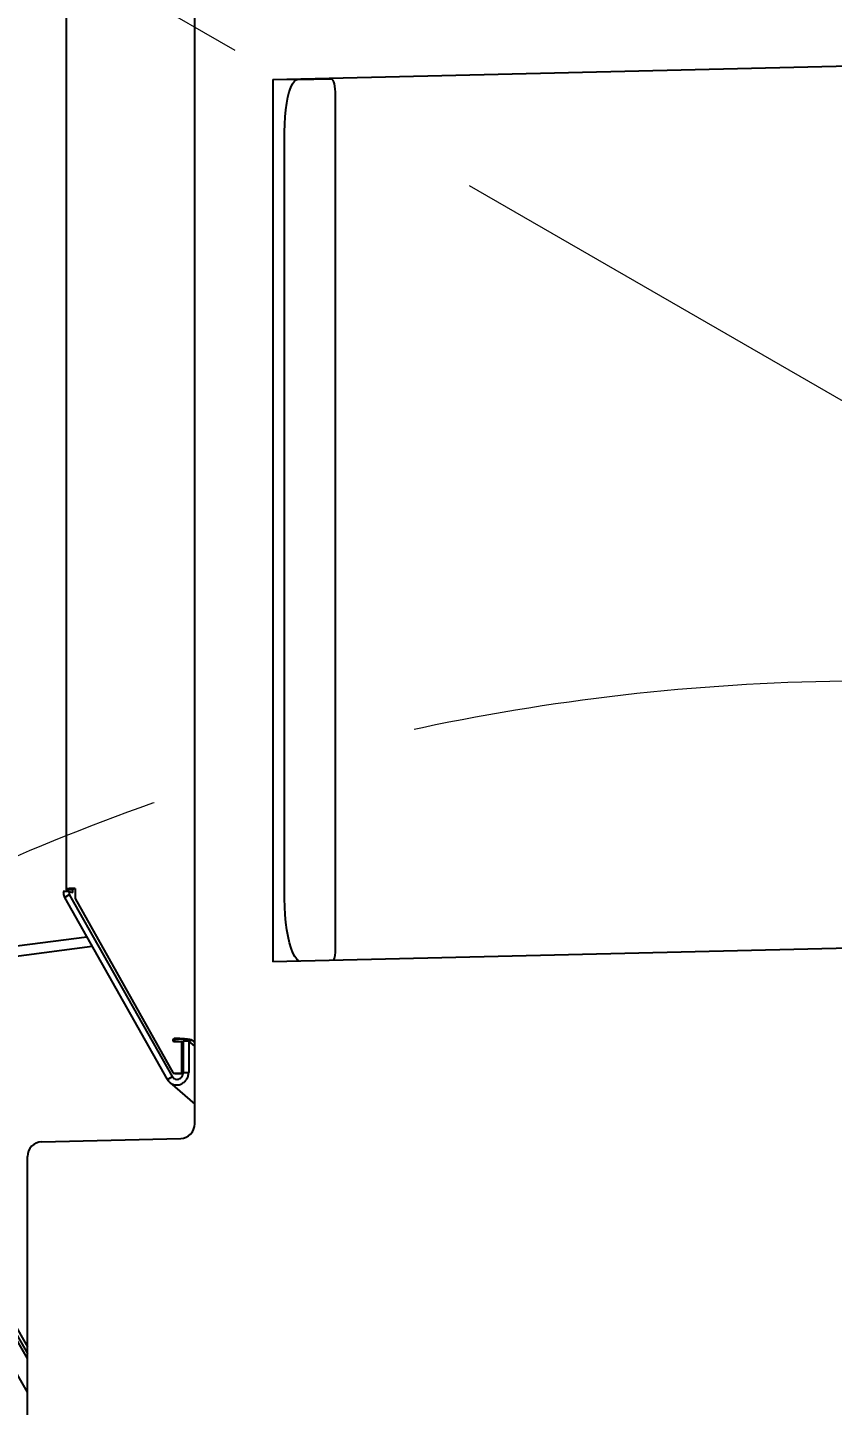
# Model space of a CAD drawing. Header units: inches. Extents: x -347369 to -260369, y 119522 to 149869.
# Drawn here: x -322776.3 to -322497.2, y 139498.3 to 139976.2 of the extents above; entities that cross this region are included whole.
import ezdxf

# ---------------------------------------------------------------- set-up
doc = ezdxf.new("R2010")
doc.units = ezdxf.units.IN
doc.header["$LTSCALE"] = 300
doc.linetypes.add('NASCOSTA', pattern=[0.375, 0.25, -0.125])
doc.layers.add('MACCHINA', color=40, linetype='Continuous')
doc.layers.add('QUOTE', color=7, linetype='Continuous')
doc.styles.get("Standard").update_dxf_attribs({"font": 'romans.shx'})
doc.dimstyles.new('sc1a100', dxfattribs={"dimscale": 100, "dimtxt": 3, "dimasz": 3, "dimexe": 0, "dimexo": 0, "dimgap": 1, "dimtad": 1, "dimzin": 12, "dimdsep": 46, "dimtxsty": 'Standard', "dimblk": 'CLOSEDBLANK', "dimcen": 1, "dimclrd": 253, "dimclre": 253, "dimclrt": 2, "dimadec": 0, "dimazin": 3, "dimtfac": 1, "dimtmove": 0, "dimatfit": 1, "dimldrblk": 'CLOSEDBLANK', "dimfxl": 1, "dimtolj": 1, "dimtzin": 0, "dimarcsym": 0})
doc.dimstyles.new('sc1a100_pollici', dxfattribs={"dimscale": 100, "dimtxt": 3, "dimasz": 3, "dimexe": 0, "dimexo": 0, "dimgap": 1, "dimtad": 1, "dimzin": 12, "dimdsep": 46, "dimtxsty": 'Standard', "dimblk": 'CLOSEDBLANK', "dimcen": 1, "dimclrd": 253, "dimclre": 253, "dimclrt": 2, "dimadec": 0, "dimazin": 3, "dimtfac": 1, "dimtmove": 0, "dimatfit": 1, "dimldrblk": 'CLOSEDBLANK', "dimfxl": 1, "dimtolj": 1, "dimtzin": 0, "dimarcsym": 0})

# ---------------------------------------------------------------- blocks, each defined once
blk = doc.blocks.new('_ClosedBlank')
at = {"color": 0, "linetype": 'ByBlock', "lineweight": -2}
for p, q in [((-1, 0.1667), (0, 0)), ((-1, 0.1667), (-1, -0.1667)), ((0, 0), (-1, -0.1667))]:
    blk.add_line(p, q, dxfattribs=at)
blk = doc.blocks.new('*D16')
at = {"layer": 'Defpoints', "color": 0, "transparency": 16777216}
for p in [(-307383.62, 144199.66), (-325383.62, 140999.66), (-307383.62, 139125.63)]:
    blk.add_point(p, dxfattribs=at)
at = {"layer": 'QUOTE', "color": 253, "lineweight": -2, "transparency": 16777216}
for p, q in [((-325383.62, 140999.66), (-325383.62, 144199.66)), ((-325083.62, 144199.66), (-307683.62, 144199.66)), ((-307383.62, 139125.63), (-307383.62, 144199.66))]:
    blk.add_line(p, q, dxfattribs=at)
at = {"layer": 'QUOTE', "color": 253, "lineweight": -2, "transparency": 16777216, "xscale": 300, "yscale": 300, "zscale": 300, "rotation": 180}
blk.add_blockref('_ClosedBlank', (-325383.62, 144199.66), dxfattribs=at)
at = {"layer": 'QUOTE', "color": 253, "lineweight": -2, "transparency": 16777216, "xscale": 300, "yscale": 300, "zscale": 300}
blk.add_blockref('_ClosedBlank', (-307383.62, 144199.66), dxfattribs=at)
at = {"layer": 'QUOTE', "color": 2, "transparency": 16777216, "char_height": 300, "attachment_point": 5}
for s, insert in [('\\A1;18000', (-316383.62, 144449.66)), ('\\A1;[59\'-0 11/16"]', (-316383.62, 143871.08))]:
    blk.add_mtext(s, dxfattribs=dict(at, insert=insert))
blk = doc.blocks.new('*D28')
at = {"layer": 'Defpoints', "color": 0, "transparency": 16777216}
for p in [(-322483.62, 140399.66), (-321493.68, 139989.61), (-324251.39, 137231.89), (-323921.75, 136508.74), (-322483.62, 136499.66)]:
    blk.add_point(p, dxfattribs=at)
at = {"layer": 'QUOTE', "color": 253, "lineweight": -2, "transparency": 16777216}
for p, q in [((-324251.39, 137231.89), (-324517.44, 136965.84)), ((-322483.62, 136499.66), (-322483.62, 136123.4))]:
    blk.add_line(p, q, dxfattribs=at)
blk.add_arc((-322483.62, 138999.66), 2876.26, 230.97879, 264.02121, dxfattribs=at)
at = {"layer": 'QUOTE', "color": 253, "lineweight": -2, "transparency": 16777216, "xscale": 300, "yscale": 300, "zscale": 300}
for p, rotation in [((-324517.44, 136965.84), 137.9893954922992), ((-322483.62, 136123.4), 357.0106045077002)]:
    blk.add_blockref('_ClosedBlank', p, dxfattribs=dict(at, rotation=rotation))
at = {"layer": 'QUOTE', "color": 2, "transparency": 16777216, "insert": (-323488.65, 136573.31), "char_height": 300, "attachment_point": 5, "rotation": 337.5}
blk.add_mtext('\\A1;45°', dxfattribs=at)
blk = doc.blocks.new('*D38')
at = {"layer": 'Defpoints', "color": 0, "transparency": 16777216}
for p in [(-322483.62, 140399.66), (-323696.06, 139699.66), (-320318.56, 137749.66), (-322483.62, 136499.66), (-321507.47, 136317.71)]:
    blk.add_point(p, dxfattribs=at)
at = {"layer": 'QUOTE', "color": 253, "lineweight": -2, "transparency": 16777216}
for p, q in [((-320318.56, 137749.66), (-320011.93, 137572.62)), ((-322483.62, 136499.66), (-322483.62, 136145.58))]:
    blk.add_line(p, q, dxfattribs=at)
blk.add_arc((-322483.62, 138999.66), 2854.07, 276.02531, 323.97469, dxfattribs=at)
at = {"layer": 'QUOTE', "color": 253, "lineweight": -2, "transparency": 16777216, "xscale": 300, "yscale": 300, "zscale": 300}
for p, rotation in [((-320011.93, 137572.62), 56.98734634615995), ((-322483.62, 136145.58), 183.0126536538403)]:
    blk.add_blockref('_ClosedBlank', p, dxfattribs=dict(at, rotation=rotation))
at = {"layer": 'QUOTE', "color": 2, "transparency": 16777216, "insert": (-321181.59, 136744.46), "char_height": 300, "attachment_point": 5, "rotation": 30}
blk.add_mtext('\\A1;60°', dxfattribs=at)
blk = doc.blocks.new('A$Cda148bbc')
at = {"layer": 'MACCHINA', "color": 8, "linetype": 'NASCOSTA', "lineweight": 5, "ltscale": 2.5}
blk.add_line((728.5, 863), (728.5, 48), dxfattribs=at)
blk.add_circle((0, 0), 750, dxfattribs=at)
blk = doc.blocks.new('A$Cad528b1c')
at = {"layer": 'MACCHINA'}
for p, q in [((-279.27, 1291.82), (-279.27, 677.64)), ((-234.69, 596.37), (-234.69, 1239.76)), ((-207.65, 958.53), (73.44, 965.09)), ((-207.65, 958.53), (-198.78, 958.63)), ((-207.65, 958.53), (-207.65, 652.53)), ((-187.26, 958.58), (-199.47, 958.44)), ((-185.84, 657.16), (-185.84, 953.16)), ((-203.51, 674.32), (-203.51, 940.32)), ((-278.32, 676.95), (-280.25, 676.91)), ((-278.32, 676.95), (-280.25, 676.91)), ((-280.25, 676.91), (-280.25, 676.91)), ((-278.05, 675.87), (-279.76, 674.86)), ((-244.14, 611.7), (-279.76, 674.86)), ((-278.87, 677.46), (-279.12, 677.54)), ((-276.93, 677.5), (-278.87, 677.46)), ((-278.87, 676.94), (-278.87, 677.46)), ((-278.32, 676.95), (-278.32, 676.95)), ((-278.32, 676.95), (-276.93, 676.51)), ((-242.43, 612.71), (-278.05, 675.87)), ((-276.93, 677.5), (-277.19, 677.59)), ((-276.93, 676.51), (-276.93, 677.5)), ((-276.15, 677.99), (-276.11, 677.99)), ((-276.11, 677.99), (-276.11, 674.49)), ((-276.11, 674.49), (-242.16, 613.9)), ((-366.08, 648.94), (-272.07, 661.22)), ((-364.97, 645.57), (-270.23, 657.95)), ((73.66, 659.1), (-207.65, 652.53)), ((-292.65, 514.98), (-368.81, 646.89)), ((-292.65, 503.32), (-373.04, 642.56)), ((-358.6, 631.15), (-292.65, 516.63)), ((-357.23, 631.15), (-292.65, 519)), ((-240.8, 625.89), (-241.77, 625.87)), ((-241.77, 624.87), (-239.16, 624.93)), ((-241.25, 625.7), (-240.28, 625.72)), ((-240.28, 625.72), (-240.8, 625.89)), ((-239.16, 613.97), (-239.16, 624.93)), ((-239.16, 624.93), (-238.7, 624.78)), ((-236.77, 625), (-238.7, 624.95)), ((-238.7, 624.95), (-238.7, 614.1)), ((-237.59, 625.28), (-235.66, 625.32)), ((-237.59, 625.28), (-237.25, 624.99)), ((-236.77, 625), (-236.77, 614.14)), ((-234.69, 623.2), (-236.77, 625)), ((-235.66, 625.32), (-234.69, 624.49)), ((-244.14, 611.7), (-242.43, 612.71)), ((-244.12, 611.66), (-244.14, 611.7)), ((-242.41, 612.68), (-244.12, 611.66)), ((-242.41, 612.68), (-242.43, 612.71)), ((-242.16, 613.9), (-239.16, 613.97)), ((-242.16, 613.9), (-241.64, 613.74)), ((-241.64, 613.74), (-238.74, 613.8)), ((-239.16, 613.97), (-238.74, 613.84)), ((-238.7, 614.1), (-236.77, 614.14)), ((-243.32, 610.65), (-234.69, 603.18)), ((-287.82, 590.1), (-239.52, 591.23)), ((-292.65, -1368.86), (-292.65, 584.96))]:
    blk.add_line(p, q, dxfattribs=at)
at = {"layer": 'MACCHINA', "flags": 128}
for points in [[(-203.51, 940.32), (-203.46, 942.98), (-203.32, 945.57), (-203.09, 948.03), (-202.77, 950.32), (-202.37, 952.39), (-201.9, 954.22), (-201.37, 955.76), (-200.77, 956.99), (-200.14, 957.89), (-199.47, 958.44), (-198.78, 958.63)], [(-276.15, 677.99), (-276.92, 677.96), (-277.62, 677.93), (-278.22, 677.88), (-278.7, 677.82), (-279.04, 677.75), (-279.23, 677.68), (-279.26, 677.61), (-279.12, 677.54)], [(-276.11, 677.8), (-276.41, 677.79), (-276.72, 677.76), (-276.97, 677.73), (-277.15, 677.7), (-277.25, 677.66), (-277.26, 677.62), (-277.19, 677.59)], [(-198.42, 652.74), (-198.59, 652.82), (-199.3, 653.38), (-199.99, 654.31), (-200.65, 655.59), (-201.27, 657.19), (-201.83, 659.08), (-202.32, 661.24), (-202.73, 663.61), (-203.07, 666.15), (-203.31, 668.82), (-203.46, 671.56), (-203.51, 674.32)]]:
    blk.add_lwpolyline(points, dxfattribs=at)
at = {"layer": 'MACCHINA'}
for centre, radius, start, end in [((-241.76, 625.37), 0.498, 91.4104, 268.5896), ((-241.23, 625.19), 0.507, 92.4777, 218.9479)]:
    blk.add_arc(centre, radius, start, end, dxfattribs=at)
for centre, major_axis, ratio, start_param, end_param in [((-187.14, 953.58), (-0.12, 5), 0.258827, 4.62238, 6.28011), ((-187.14, 657.58), (-0.12, 5), 0.258827, 3.558558, 4.62238), ((-239.52, 596.26), (1.25, 4.89), 0.954437, 3.403738, 4.974534), ((-287.82, 585.07), (1.25, 4.89), 0.954437, 0.262145, 1.832941)]:
    blk.add_ellipse(centre, major_axis=major_axis, ratio=ratio, start_param=start_param, end_param=end_param, dxfattribs=at)
for points, knots in [([(-280.25, 676.91), (-280.24, 676.68), (-280.23, 676.21), (-280.07, 675.51), (-279.86, 675.08), (-279.76, 674.86)], [0, 0, 0, 0, 0.317801, 0.653439, 1, 1, 1, 1]), ([(-278.32, 676.95), (-278.31, 676.77), (-278.29, 676.49), (-278.18, 676.13), (-278.09, 675.96), (-278.05, 675.87)], [0, 0, 0, 0, 0.4822, 0.73873, 1, 1, 1, 1])]:
    blk.add_open_spline(points, degree=3, knots=knots, dxfattribs=at)
for points in [[(-235.66, 625.32), (-235.86, 625.39), (-236.27, 625.53), (-237.57, 625.71), (-239.16, 625.83), (-240.25, 625.87), (-240.8, 625.89)], [(-237.59, 625.28), (-237.7, 625.33), (-237.91, 625.43), (-238.59, 625.55), (-239.42, 625.66), (-240, 625.7), (-240.28, 625.72)], [(-244.12, 611.66), (-243.89, 611.31), (-243.43, 610.62), (-242.32, 609.97), (-241.07, 609.72), (-239.76, 609.92), (-238.55, 610.54), (-237.58, 611.52), (-236.91, 612.77), (-236.82, 613.68), (-236.77, 614.14)], [(-242.41, 612.68), (-242.3, 612.5), (-242.07, 612.14), (-241.51, 611.82), (-240.87, 611.71), (-240.2, 611.82), (-239.58, 612.17), (-239.09, 612.7), (-238.76, 613.36), (-238.72, 613.85), (-238.7, 614.1)]]:
    blk.add_open_spline(points, degree=3, dxfattribs=at)

msp = doc.modelspace()

# ---------------------------------------------------------------- block references
for rotation in [315, 59.99999999999999]:
    msp.add_blockref('A$Cda148bbc', (-322483.625, 138999.656), dxfattribs=dict(rotation=rotation))
msp.add_blockref('A$Cad528b1c', (-322483.625, 138999.656))

# ---------------------------------------------------------------- dimensions: what is measured, and where the dimension line sits
at = {"layer": 'QUOTE'}
dim = msp.add_linear_dim(base=(-307383.625, 144199.656), p1=(-325383.625, 140999.656), p2=(-307383.625, 139125.625), dimstyle='sc1a100_pollici', override={"dimpost": '\\X'}, dxfattribs=at)
dim.commit()
dim.dimension.update_dxf_attribs({"geometry": '*D16', "text_midpoint": (-316383.625, 144199.656), "dimtype": 160})
for base, line2, picture, middle in [((-323921.753, 136508.745), ((-324251.392, 137231.889), (-321493.675, 139989.605)), '*D28', (-323488.649, 136573.311)), ((-321507.475, 136317.706), ((-320318.561, 137749.656), (-323696.06, 139699.656)), '*D38', (-321181.589, 136744.464))]:
    dim = msp.add_angular_dim_2l(base=base, line1=((-322483.625, 136499.656), (-322483.625, 140399.656)), line2=line2, dimstyle='sc1a100', dxfattribs=at)
    dim.commit()
    dim.dimension.update_dxf_attribs({"geometry": picture, "text_midpoint": middle})

doc.saveas('drawing.dxf')
